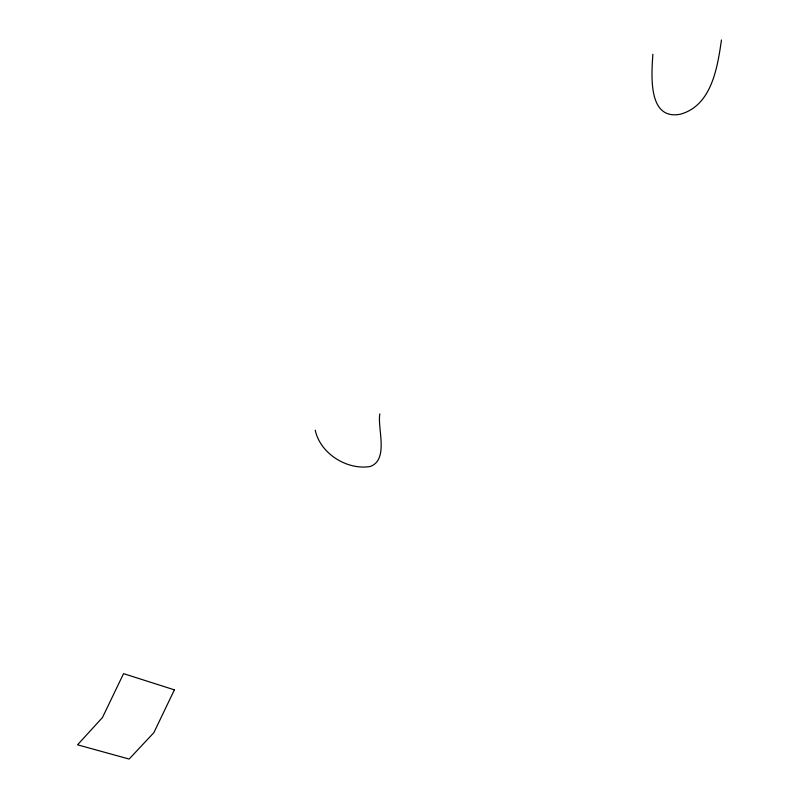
<?xml version="1.0" encoding="UTF-8"?>
<svg xmlns="http://www.w3.org/2000/svg" width="799" height="799" viewBox="0 0 799 799"><rect width="100%" height="100%" fill="white"/><g stroke="black" fill="none" stroke-linecap="round" stroke-linejoin="round"><path stroke-width="1.2" d="M652.863 54.242C651.634 74.117 647.38 120.589 680.339 114.217C711.709 105.608 717.512 67.376 721.457 39.95M315.225 430.202C320.229 453.502 346.836 470.291 370.097 466.526C389.223 459.854 377.158 427.785 379.845 413.892M174.392 689.847L153.877 732.633L129.148 759.05L77.543 744.818L102.442 717.562L123.555 673.637L174.392 689.847"/></g></svg>
